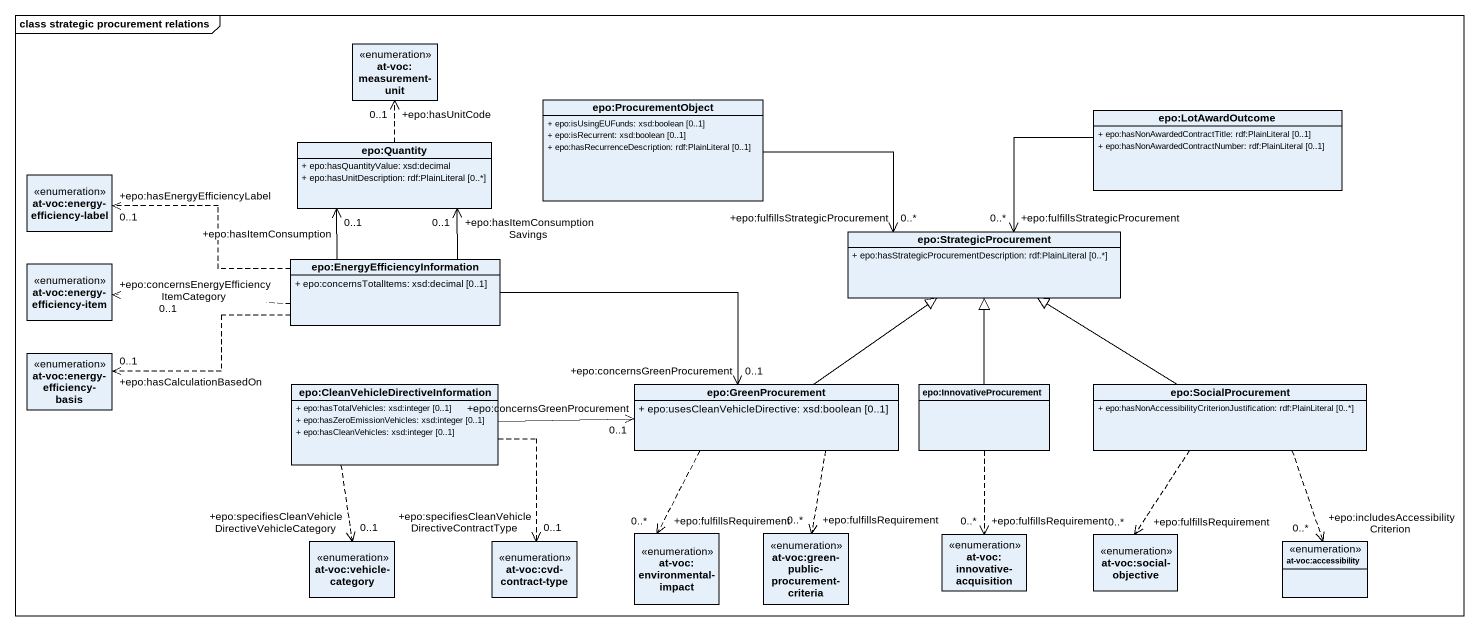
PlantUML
@startuml
mainframe class strategic procurement relations
hide circle
hide empty members
skinparam classAttributeIconSize 0
enum "at-voc:measurement-unit" as at_voc_measurement_unit
class "epo:ProcurementObject" as epo_ProcurementObject {
  + epo:isUsingEUFunds: xsd:boolean [0..1]
  + epo:isRecurrent: xsd:boolean [0..1]
  + epo:hasRecurrenceDescription: rdf:PlainLiteral [0..1]
}
class "epo:LotAwardOutcome" as epo_LotAwardOutcome {
  + epo:hasNonAwardedContractTitle: rdf:PlainLiteral [0..1]
  + epo:hasNonAwardedContractNumber: rdf:PlainLiteral [0..1]
}
enum "at-voc:energy-efficiency-label" as at_voc_energy_efficiency
class "epo:Quantity" as epo_Quantity {
  + epo:hasQuantityValue: xsd:decimal
  + epo:hasUnitDescription: rdf:PlainLiteral [0..*]
}
class "epo:EnergyEfficiencyInformation" as epo_EnergyEfficiencyInformat {
  + epo:concernsTotalItems: xsd:decimal [0..1]
}
class "epo:StrategicProcurement" as epo_StrategicProcurement {
  + epo:hasStrategicProcurementDescription: rdf:PlainLiteral [0..*]
}
enum "at-voc:energy-efficiency-item" as at_voc_energy_efficiency_2
enum "at-voc:energy-efficiency-basis" as at_voc_energy_efficiency_3
class "epo:CleanVehicleDirectiveInformation" as epo_CleanVehicleDirectiveInf {
  + epo:hasTotalVehicles: xsd:integer [0..1]
  + epo:hasZeroEmissionVehicles: xsd:integer [0..1]
  + epo:hasCleanVehicles: xsd:integer [0..1]
}
class "epo:GreenProcurement" as epo_GreenProcurement {
  + epo:usesCleanVehicleDirective: xsd:boolean [0..1]
}
class "epo:InnovativeProcurement" as epo_InnovativeProcurement
class "epo:SocialProcurement" as epo_SocialProcurement {
  + epo:hasNonAccessibilityCriterionJustification: rdf:PlainLiteral [0..*]
}
enum "at-voc:vehicle-category" as at_voc_vehicle_category
enum "at-voc:cvd-contract-type" as at_voc_cvd_contract_type
enum "at-voc:environmental-impact" as at_voc_environmental_impact
enum "at-voc:green-public-procurement-criteria" as at_voc_green_public
enum "at-voc:innovative-acquisition" as at_voc_innovative
enum "at-voc:social-objective" as at_voc_social_objective
enum "at-voc:accessibility" as at_voc_accessibility
epo_ProcurementObject -right-> "+epo:fulfillsStrategicProcurement\n0..*" epo_StrategicProcurement
epo_LotAwardOutcome -left-> "+epo:fulfillsStrategicProcurement\n0..*" epo_StrategicProcurement
epo_Quantity .up.> "+epo:hasUnitCode\n0..1" at_voc_measurement_unit
epo_EnergyEfficiencyInformat .left.> "+epo:hasEnergyEfficiencyLabel\n0..1" at_voc_energy_efficiency
epo_EnergyEfficiencyInformat -up-> "+epo:hasItemConsumptionSavings\n0..1" epo_Quantity
epo_EnergyEfficiencyInformat -up-> "+epo:hasItemConsumption\n0..1" epo_Quantity
epo_EnergyEfficiencyInformat .left.> "+epo:concernsEnergyEfficiencyItemCategory\n0..1" at_voc_energy_efficiency_2
epo_EnergyEfficiencyInformat .left.> "+epo:hasCalculationBasedOn\n0..1" at_voc_energy_efficiency_3
epo_EnergyEfficiencyInformat -right-> "+epo:concernsGreenProcurement\n0..1" epo_GreenProcurement
epo_CleanVehicleDirectiveInf -right-> "+epo:concernsGreenProcurement\n0..1" epo_GreenProcurement
epo_CleanVehicleDirectiveInf ..> "+epo:specifiesCleanVehicleDirectiveVehicleCategory\n0..1" at_voc_vehicle_category
epo_CleanVehicleDirectiveInf ..> "+epo:specifiesCleanVehicleDirectiveContractType\n0..1" at_voc_cvd_contract_type
epo_GreenProcurement -up-|> epo_StrategicProcurement
epo_GreenProcurement ..> "+epo:fulfillsRequirement\n0..*" at_voc_environmental_impact
epo_GreenProcurement ..> "+epo:fulfillsRequirement\n0..*" at_voc_green_public
epo_InnovativeProcurement -up-|> epo_StrategicProcurement
epo_InnovativeProcurement ..> "+epo:fulfillsRequirement\n0..*" at_voc_innovative
epo_SocialProcurement -up-|> epo_StrategicProcurement
epo_SocialProcurement ..> "+epo:fulfillsRequirement\n0..*" at_voc_social_objective
epo_SocialProcurement ..> "+epo:includesAccessibilityCriterion\n0..*" at_voc_accessibility
@enduml
